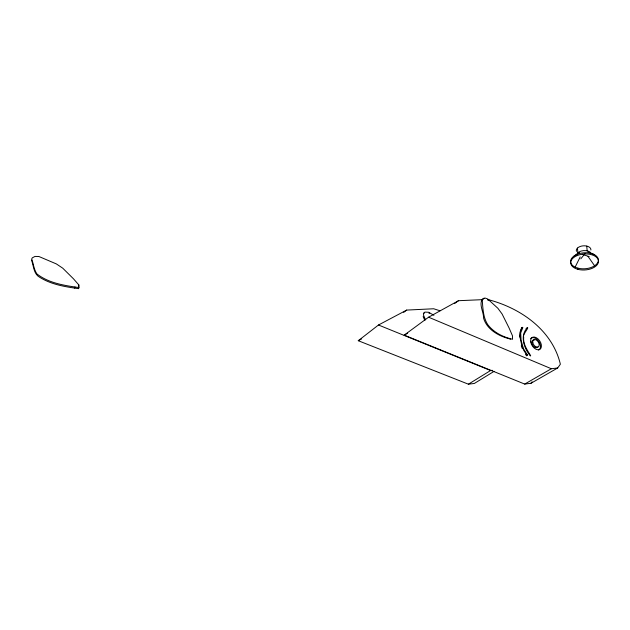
<?xml version="1.0" encoding="UTF-8"?>
<svg xmlns="http://www.w3.org/2000/svg" width="630" height="630" viewBox="0 0 630 630"><rect width="100%" height="100%" fill="white"/><g stroke="black" fill="none" stroke-linecap="round" stroke-linejoin="round"><path stroke-width="0.94" d="M519.608 336.979L520.412 330.947L522.522 327.34L521.167 328.915L520.238 332.097L520.096 337.585L521.774 345.468L523.593 350.075L526.412 354.485L527.594 355.288L523.396 348.595L521.081 340.247L520.687 332.986L522.829 327.568M74.671 288.107L74.946 287.02L78.86 287.548L78.585 288.635C65.237 286.823 51.534 284.634 39.918 277.42C33.453 274.026 33.823 266.017 31.5 260.119M74.946 287.02C61.693 285.02 47.754 282.39 36.926 273.932C33.815 269.419 33.547 263.962 31.728 259.017L32.264 257.867L34.989 256.426L38.84 256.481L56.33 263.907L62.74 268.175L73.474 278.807L78.797 284.886L78.585 288.635M575.119 267.151L580.198 256.93M482.698 299.659L458.514 300.699L428.589 317.205L404.224 335.136L524.711 384.079L531.011 383.26L557.676 367.983L560.369 364.219C552.234 329.844 520.27 307.786 487.533 299.455M531.011 383.26L532.106 381.772M580.828 258.812L585.034 253.543M423.368 313.527L424.163 312.63M527.601 327.505C519.49 335.38 524.066 348.5 530.373 355.966L530.665 355.73C527.341 350.028 522.861 344.193 523.68 337.168C521.774 335.042 531.46 324.978 526.089 328.474M494.093 371.346L474.335 383.457L468.405 384.19L358.257 340.712L378.488 325.001L406.673 310.086L433.676 308.763L439.992 310.779M403.657 312.401L406.673 310.086M454.577 303.573L458.514 300.699M428.991 313.37L429.699 312.858M522.522 327.34L521.419 327.986L521.923 328.151M521.727 328.033L522.632 327.442M574.206 255.898L579.679 252.528M468.405 384.19L490.597 370.519L492.298 370.322M534.941 347.366L535.87 346.799M524.711 384.079L551.345 368.739L557.676 367.983M404.224 335.136L407.634 333.238M358.257 340.712L361.651 338.893M487.722 300.1L488.746 299.856M484.155 298.321L482.95 298.533C478.202 303.731 483.808 311.897 483.596 318.166C486.706 329.041 497.858 335.601 508.142 338.46M509.04 338.798L510.686 339.239M579.592 253.417L577.836 252.835L577.474 248.086M582.222 254.292L589.215 256.615M378.488 325.001L490.597 370.519M587.924 251.929L593.988 254.457M428.589 317.205L551.345 368.739M433.92 315.268L428.55 312.26L424.872 312.11L423.565 313.913L423.541 315.236L425.502 319.804M525.57 354.462L526.664 355.856M587.995 256.386L594.602 265.781M424.793 320.316L423.132 316.583M521.293 345.752L522.176 348.311M586.758 246.125L587.152 250.89M78.797 284.886L78.86 287.548M530.657 338.515A7.087 4.473 56.3 0 1 538.721 341.342A7.087 4.473 56.3 0 1 538.634 350.091M537.799 347.043A4.253 2.685 56.3 0 1 532.397 344.704A4.253 2.685 56.3 0 1 534.279 340.121M576.458 251.346A7.316 4.268 -4.4 0 1 578.726 247.157A7.316 4.268 -4.4 0 1 585.892 245.92L587.617 246.322A7.316 4.268 -4.4 0 1 590.885 249.992M576.663 255A7.34 4.253 -4.3 0 1 586.286 250.685L588.018 251.086A7.34 4.253 -4.3 0 1 591.168 253.646M482.257 300.226C482.919 308.346 483.108 317.701 487.848 324.749C493.904 332.616 503 337.026 512.552 339.263L512.481 335.822L509.056 327.939L502.078 313.976L497.897 308.298L487.699 298.982L485.179 298.077L483.974 298.281L482.257 300.226M530.704 341.964A7.095 4.473 56.3 0 0 539.563 349.532A7.095 4.473 56.3 0 0 537.799 338.719A7.095 4.473 56.3 0 0 530.704 341.964M532.791 342.649A4.26 2.685 56.3 0 0 538.193 346.941A4.26 2.685 56.3 0 0 536.862 340.389A4.26 2.685 56.3 0 0 532.791 342.649M577.978 269.349A13.931 7.993 -4.2 0 0 598.5 261.08A13.931 7.993 -4.2 0 0 577.308 255.52A13.931 7.993 -4.2 0 0 577.978 269.349M577.891 268.152A13.923 8.001 -4.2 0 0 598.39 259.875A13.923 8.001 -4.2 0 0 577.222 254.307A13.923 8.001 -4.2 0 0 577.891 268.152"/></g></svg>
